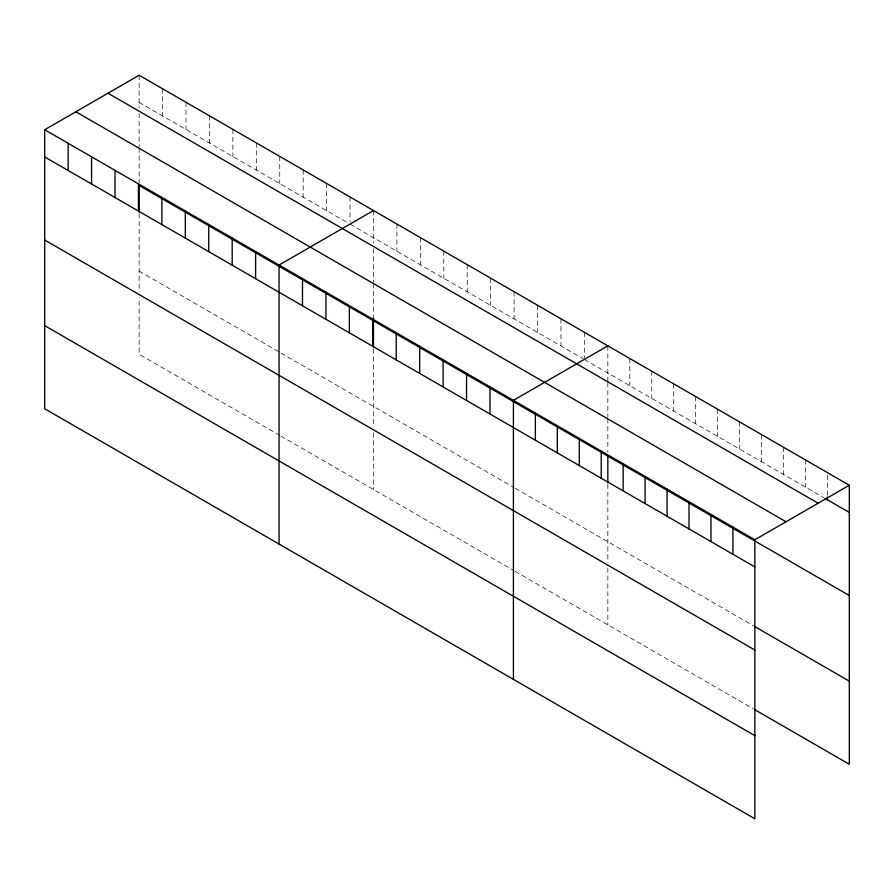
<?xml version="1.0" encoding="UTF-8"?>
<svg xmlns="http://www.w3.org/2000/svg" width="894" height="894" viewBox="0 0 894 894"><rect width="100%" height="100%" fill="white"/><g stroke="black" fill="none" stroke-linecap="round" stroke-linejoin="round"><path stroke-width="0.67" stroke-dasharray="4.47 3.35" d="M139.129 102.408L348.883 223.5M350.046 224.182L583.234 358.807M584.408 359.489L823.888 497.746M139.129 271.128L279.744 352.314M280.917 352.996L514.095 487.621M515.268 488.292L753.407 625.778M279.744 435.423L139.129 354.236L139.129 297.445M280.917 436.093L514.095 570.718M515.268 571.4L753.407 708.886M827.352 475.284L827.352 495.667M805.393 459.896L805.393 487.074M783.446 447.223L783.446 474.401M761.498 434.551L761.498 461.729M739.55 421.879L739.55 449.056M717.591 409.206L717.591 436.384M695.644 396.534L695.644 423.711M673.696 383.861L673.696 411.039M651.748 371.189L651.748 398.355M629.789 358.516L629.789 385.683M607.842 345.844L607.842 381.325M607.842 382.71L607.842 417.342M607.842 418.716L607.842 451.962M607.842 484.213L607.842 562.516M607.842 568.059L607.842 624.839M584.408 332.311L584.408 358.125M560.974 318.778L560.974 345.956M537.54 305.245L537.54 332.423M514.095 291.723L514.095 318.89M490.661 278.19L490.661 305.357M467.227 264.658L467.227 291.835M443.793 251.125L443.793 278.302M420.359 237.603L420.359 264.769M396.925 224.07L396.925 251.236M373.491 210.537L373.491 243.246M373.491 248.789L373.491 282.035M373.491 283.42L373.491 318.041M373.491 348.906L373.491 427.209M373.491 432.752L373.491 489.543M350.046 197.004L350.046 221.466M326.612 183.471L326.612 210.649M303.178 169.949L303.178 197.116M279.744 156.416L279.744 183.583M256.31 142.884L256.31 170.061M232.876 129.351L232.876 156.528M209.442 115.829L209.442 142.995M185.997 102.296L185.997 129.462M162.563 88.763L162.563 115.941M139.129 75.23L139.129 107.95M139.129 113.482L139.129 146.728M139.129 148.113L139.129 182.745M139.129 213.599L139.129 291.913"/><path stroke-width="1.34" d="M44.7 129.753L754.871 539.764L754.871 818.77L44.7 408.759L44.7 129.753L139.129 75.23L849.3 485.241L849.3 764.247L754.57 709.557M373.491 210.537L279.051 265.06L279.051 544.055M607.842 345.844L513.413 400.356L513.413 679.362M754.871 539.764L849.3 485.241M825.039 498.416L849.3 512.418M107.973 93.222L818.133 503.233M75.867 111.761L786.027 521.772M849.3 595.527L139.129 185.505L139.129 212.269M44.7 156.931L754.871 566.941M754.57 626.448L849.3 681.15M44.7 240.028L754.871 650.039M44.7 325.651L754.871 735.661M827.352 497.03L827.352 499.746M732.924 527.091L732.924 554.269M710.965 514.419L710.965 541.596M689.017 501.746L689.017 528.913M667.069 489.074L667.069 516.24M645.11 476.401L645.11 503.568M623.163 463.729L623.163 490.895M607.842 456.119L607.842 482.872M601.215 451.057L601.215 478.223M579.267 438.384L579.267 465.55M557.308 425.712L557.308 452.878M535.361 413.028L535.361 440.206M489.979 386.834L489.979 414M466.545 373.301L466.545 400.467M443.1 359.768L443.1 386.946M419.666 346.235L419.666 373.413M396.232 332.713L396.232 359.88M373.491 318.041L373.491 347.576M372.798 319.18L372.798 346.347M349.364 305.647L349.364 332.825M325.93 292.114L325.93 319.292M302.496 278.582L302.496 305.759M255.617 251.527L255.617 278.693M232.183 237.994L232.183 265.172M208.749 224.461L208.749 251.639M185.315 210.939L185.315 238.106M161.881 197.406L161.881 224.573M138.447 183.873L138.447 211.051M115.002 170.341L115.002 197.518M91.568 156.808L91.568 183.985M68.134 143.286L68.134 170.452"/></g></svg>
